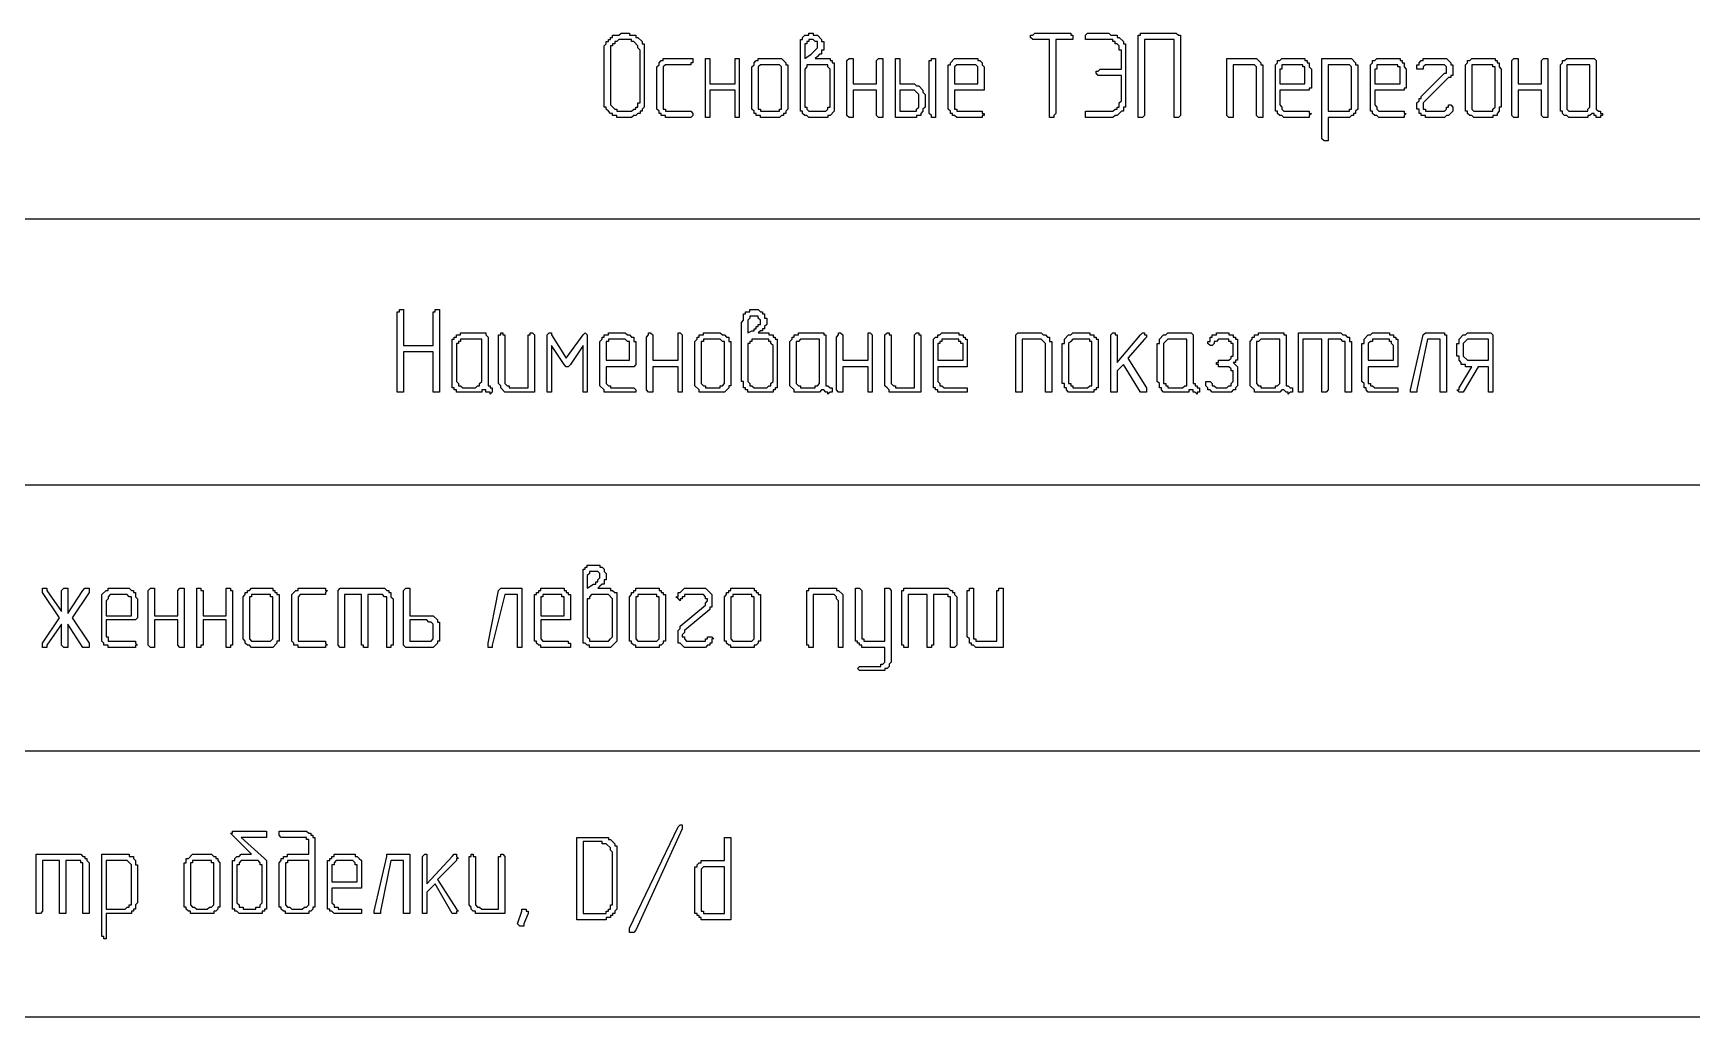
# Model space of a CAD drawing. Header units: millimetres. Extents: x 1 to 1188, y 1 to 840.
# Drawn here: x 1085.06 to 1134.96, y 154.82 to 184.41 of the extents above; entities that cross this region are included whole.
import ezdxf

# ---------------------------------------------------------------- set-up
doc = ezdxf.new("R2010")
doc.units = ezdxf.units.MM
doc.layers.add('GEOMETRY', color=7, linetype='Continuous')

msp = doc.modelspace()

# ---------------------------------------------------------------- linework, layer by layer
at = {"layer": 'GEOMETRY'}
for points in [[(1103.446, 182.443), (1103.446, 182.189), (1103.383, 182.126), (1103.383, 182.061), (1103.319, 182.061), (1103.319, 181.998), (1103.256, 181.998), (1103.193, 181.934), (1103.129, 181.934), (1103.066, 181.871), (1102.621, 181.871), (1102.621, 181.934), (1102.494, 181.934), (1102.494, 181.998), (1102.431, 181.998), (1102.367, 182.061), (1102.304, 182.126), (1102.304, 182.189), (1102.24, 182.189), (1102.24, 184.03), (1102.304, 184.094), (1102.304, 184.157), (1102.367, 184.157), (1102.367, 184.22), (1102.431, 184.22), (1102.431, 184.284), (1102.494, 184.284), (1102.494, 184.347), (1102.684, 184.347), (1102.748, 184.41), (1103.002, 184.41), (1103.002, 184.347), (1103.193, 184.347), (1103.193, 184.284), (1103.256, 184.284), (1103.383, 184.157), (1103.383, 184.094), (1103.446, 184.094)], [(1103.319, 182.443), (1103.319, 183.903), (1103.256, 183.967), (1103.256, 184.03), (1103.129, 184.157), (1103.066, 184.157), (1103.066, 184.22), (1102.684, 184.22), (1102.621, 184.157), (1102.557, 184.157), (1102.557, 184.094), (1102.494, 184.094), (1102.494, 184.03), (1102.431, 184.03), (1102.431, 182.252), (1102.557, 182.126), (1102.621, 182.126), (1102.621, 182.061), (1103.066, 182.061), (1103.129, 182.126), (1103.193, 182.126), (1103.193, 182.189), (1103.256, 182.189), (1103.256, 182.316), (1103.319, 182.316)], [(1108.59, 183.648), (1109.034, 183.648), (1109.034, 183.585), (1109.098, 183.585), (1109.098, 183.522), (1109.161, 183.522), (1109.161, 182.061), (1109.034, 181.934), (1108.971, 181.934), (1108.971, 181.871), (1108.4, 181.871), (1108.335, 181.934), (1108.272, 181.934), (1108.209, 181.998), (1108.209, 182.061), (1108.145, 182.061), (1108.145, 184.22), (1108.209, 184.22), (1108.209, 184.284), (1108.272, 184.347), (1108.4, 184.347), (1108.4, 184.41), (1108.527, 184.41), (1108.527, 184.347), (1108.654, 184.347), (1108.781, 184.22), (1108.781, 184.157), (1108.844, 184.157), (1108.844, 183.903), (1108.781, 183.903), (1108.781, 183.777), (1108.717, 183.777), (1108.654, 183.713)], [(1108.272, 183.648), (1108.464, 183.777), (1108.654, 183.967), (1108.654, 184.157), (1108.59, 184.157), (1108.527, 184.22), (1108.4, 184.22), (1108.4, 184.157), (1108.335, 184.157), (1108.335, 184.094), (1108.272, 184.094)], [(1115.639, 184.22), (1115.131, 184.22), (1115.067, 184.284), (1115.067, 184.347), (1115.131, 184.347), (1115.194, 184.41), (1116.273, 184.41), (1116.273, 184.347), (1116.338, 184.347), (1116.338, 184.22), (1115.829, 184.22), (1115.829, 181.998), (1115.766, 181.934), (1115.766, 181.871), (1115.639, 181.871)], [(1117.797, 183.141), (1117.098, 183.141), (1117.035, 183.205), (1117.035, 183.268), (1117.098, 183.268), (1117.163, 183.331), (1117.797, 183.331), (1117.797, 183.903), (1117.734, 183.903), (1117.734, 184.03), (1117.67, 184.094), (1117.607, 184.094), (1117.607, 184.157), (1117.544, 184.157), (1117.544, 184.22), (1116.718, 184.22), (1116.718, 184.347), (1116.781, 184.41), (1117.417, 184.41), (1117.48, 184.347), (1117.67, 184.347), (1117.67, 184.284), (1117.734, 184.284), (1117.86, 184.157), (1117.86, 184.094), (1117.925, 184.094), (1117.925, 182.189), (1117.86, 182.189), (1117.86, 182.061), (1117.797, 182.061), (1117.67, 181.934), (1117.607, 181.934), (1117.544, 181.871), (1116.718, 181.871), (1116.718, 182.061), (1117.544, 182.061), (1117.607, 182.126), (1117.67, 182.126), (1117.67, 182.189), (1117.734, 182.189), (1117.734, 182.316), (1117.797, 182.379)], [(1119.576, 181.998), (1119.576, 181.934), (1119.513, 181.871), (1119.385, 181.871), (1119.385, 184.22), (1118.496, 184.22), (1118.496, 181.934), (1118.432, 181.871), (1118.306, 181.871), (1118.306, 184.347), (1118.369, 184.347), (1118.369, 184.41), (1119.448, 184.41), (1119.513, 184.347), (1119.576, 184.347)], [(1104.844, 181.871), (1104.081, 181.871), (1104.081, 181.934), (1103.955, 181.934), (1103.955, 181.998), (1103.891, 181.998), (1103.891, 182.061), (1103.828, 182.126), (1103.828, 183.395), (1103.891, 183.458), (1103.891, 183.522), (1103.955, 183.585), (1104.018, 183.585), (1104.018, 183.648), (1104.907, 183.648), (1104.907, 183.522), (1104.844, 183.522), (1104.844, 183.458), (1104.081, 183.458), (1104.018, 183.395), (1104.018, 182.126), (1104.081, 182.126), (1104.081, 182.061), (1104.844, 182.061), (1104.907, 181.998), (1104.907, 181.934)], [(1106.177, 182.888), (1106.177, 183.648), (1106.304, 183.648), (1106.304, 181.871), (1106.177, 181.871), (1106.177, 182.696), (1105.415, 182.696), (1105.415, 181.871), (1105.289, 181.871), (1105.289, 183.648), (1105.415, 183.648), (1105.415, 182.888)], [(1107.765, 182.252), (1107.765, 182.126), (1107.702, 182.061), (1107.702, 181.998), (1107.638, 181.998), (1107.638, 181.934), (1107.573, 181.934), (1107.51, 181.871), (1106.939, 181.871), (1106.939, 181.934), (1106.813, 181.934), (1106.813, 181.998), (1106.748, 181.998), (1106.748, 182.061), (1106.685, 182.126), (1106.685, 183.395), (1106.748, 183.458), (1106.748, 183.522), (1106.813, 183.585), (1106.876, 183.585), (1106.876, 183.648), (1107.573, 183.648), (1107.638, 183.585), (1107.702, 183.522), (1107.702, 183.458), (1107.765, 183.458)], [(1110.431, 182.888), (1110.431, 183.585), (1110.495, 183.648), (1110.622, 183.648), (1110.622, 181.871), (1110.495, 181.871), (1110.431, 181.934), (1110.431, 182.696), (1109.733, 182.696), (1109.733, 181.871), (1109.606, 181.871), (1109.543, 181.934), (1109.543, 183.585), (1109.606, 183.648), (1109.733, 183.648), (1109.733, 182.888)], [(1111.13, 182.888), (1111.575, 182.888), (1111.639, 182.823), (1111.702, 182.823), (1111.829, 182.696), (1111.829, 182.633), (1111.892, 182.569), (1111.892, 182.189), (1111.829, 182.126), (1111.829, 182.061), (1111.765, 181.998), (1111.765, 181.934), (1111.639, 181.934), (1111.639, 181.871), (1111.003, 181.871), (1111.003, 183.648), (1111.13, 183.648)], [(1112.209, 181.998), (1112.209, 181.871), (1112.082, 181.871), (1112.082, 181.934), (1112.019, 181.998), (1112.019, 183.585), (1112.082, 183.585), (1112.082, 183.648), (1112.209, 183.648)], [(1112.781, 182.696), (1112.781, 182.126), (1112.844, 182.126), (1112.844, 182.061), (1113.606, 182.061), (1113.606, 181.998), (1113.67, 181.998), (1113.67, 181.934), (1113.606, 181.934), (1113.606, 181.871), (1112.844, 181.871), (1112.781, 181.934), (1112.718, 181.934), (1112.718, 181.998), (1112.654, 181.998), (1112.654, 182.061), (1112.591, 182.126), (1112.591, 183.458), (1112.654, 183.458), (1112.654, 183.522), (1112.781, 183.648), (1113.48, 183.648), (1113.48, 183.585), (1113.543, 183.585), (1113.606, 183.522), (1113.606, 183.458), (1113.67, 183.395), (1113.67, 182.696)], [(1122.052, 181.998), (1122.052, 181.871), (1121.926, 181.871), (1121.861, 181.934), (1121.861, 183.395), (1121.798, 183.458), (1121.164, 183.458), (1121.164, 181.871), (1121.035, 181.871), (1120.972, 181.934), (1120.972, 183.648), (1121.861, 183.648), (1121.926, 183.585), (1121.989, 183.522), (1121.989, 183.458), (1122.052, 183.458)], [(1122.56, 182.696), (1122.56, 182.252), (1122.623, 182.189), (1122.623, 182.126), (1122.688, 182.061), (1123.448, 182.061), (1123.448, 181.998), (1123.513, 181.998), (1123.448, 181.934), (1123.448, 181.871), (1122.688, 181.871), (1122.623, 181.934), (1122.56, 181.934), (1122.496, 181.998), (1122.496, 182.061), (1122.433, 182.061), (1122.433, 183.458), (1122.496, 183.522), (1122.496, 183.585), (1122.56, 183.585), (1122.623, 183.648), (1123.322, 183.648), (1123.322, 183.585), (1123.385, 183.585), (1123.385, 183.522), (1123.448, 183.522), (1123.448, 183.395), (1123.513, 183.331), (1123.513, 182.76), (1123.448, 182.76), (1123.448, 182.696)], [(1124.02, 181.871), (1124.02, 181.172), (1123.894, 181.172), (1123.83, 181.235), (1123.83, 183.648), (1124.719, 183.648), (1124.846, 183.522), (1124.846, 183.458), (1124.909, 183.458), (1124.909, 182.126), (1124.846, 182.061), (1124.846, 181.998), (1124.782, 181.998), (1124.782, 181.934), (1124.719, 181.934), (1124.656, 181.871)], [(1125.418, 182.696), (1125.418, 182.252), (1125.481, 182.189), (1125.481, 182.126), (1125.544, 182.061), (1126.306, 182.061), (1126.306, 181.998), (1126.37, 181.998), (1126.306, 181.934), (1126.306, 181.871), (1125.544, 181.871), (1125.481, 181.934), (1125.418, 181.934), (1125.354, 181.998), (1125.354, 182.061), (1125.291, 182.061), (1125.291, 183.458), (1125.354, 183.522), (1125.354, 183.585), (1125.418, 183.585), (1125.481, 183.648), (1126.18, 183.648), (1126.18, 183.585), (1126.243, 183.585), (1126.243, 183.522), (1126.306, 183.522), (1126.306, 183.395), (1126.37, 183.331), (1126.37, 182.76), (1126.306, 182.76), (1126.306, 182.696)], [(1127.767, 182.126), (1127.767, 182.061), (1127.64, 181.934), (1127.577, 181.934), (1127.514, 181.871), (1126.942, 181.871), (1126.942, 181.934), (1126.815, 181.934), (1126.815, 181.998), (1126.752, 181.998), (1126.752, 182.126), (1126.688, 182.126), (1126.688, 182.316), (1126.752, 182.379), (1126.752, 182.443), (1126.815, 182.443), (1126.815, 182.506), (1127.514, 183.205), (1127.577, 183.205), (1127.577, 183.395), (1127.514, 183.458), (1126.942, 183.458), (1126.878, 183.395), (1126.878, 183.331), (1126.688, 183.331), (1126.688, 183.458), (1126.752, 183.458), (1126.752, 183.522), (1126.815, 183.585), (1126.878, 183.585), (1126.878, 183.648), (1127.577, 183.648), (1127.704, 183.522), (1127.704, 183.458), (1127.767, 183.458), (1127.767, 183.141), (1127.704, 183.141), (1127.704, 183.078), (1127.64, 183.078), (1126.878, 182.316), (1126.878, 182.126), (1126.942, 182.126), (1126.942, 182.061), (1127.514, 182.061), (1127.577, 182.126), (1127.577, 182.189), (1127.64, 182.189), (1127.64, 182.252), (1127.704, 182.252), (1127.767, 182.189)], [(1129.228, 182.252), (1129.228, 182.189), (1129.164, 182.189), (1129.164, 182.061), (1129.101, 181.998), (1129.101, 181.934), (1128.973, 181.934), (1128.973, 181.871), (1128.402, 181.871), (1128.339, 181.934), (1128.276, 181.934), (1128.211, 181.998), (1128.211, 182.061), (1128.148, 182.061), (1128.148, 183.458), (1128.211, 183.522), (1128.211, 183.585), (1128.276, 183.585), (1128.339, 183.648), (1129.038, 183.648), (1129.038, 183.585), (1129.101, 183.585), (1129.101, 183.522), (1129.164, 183.522), (1129.164, 183.395), (1129.228, 183.331)], [(1130.434, 182.888), (1130.434, 183.585), (1130.497, 183.648), (1130.625, 183.648), (1130.625, 181.871), (1130.497, 181.871), (1130.434, 181.934), (1130.434, 182.696), (1129.735, 182.696), (1129.735, 181.871), (1129.608, 181.871), (1129.545, 181.934), (1129.545, 183.585), (1129.608, 183.648), (1129.735, 183.648), (1129.735, 182.888)], [(1132.213, 182.061), (1132.213, 181.998), (1132.276, 181.998), (1132.276, 181.934), (1132.213, 181.934), (1132.213, 181.871), (1132.085, 181.871), (1132.085, 181.934), (1132.021, 181.934), (1132.021, 181.998), (1131.958, 181.998), (1131.894, 181.934), (1131.831, 181.934), (1131.831, 181.871), (1131.259, 181.871), (1131.196, 181.934), (1131.132, 181.934), (1131.069, 181.998), (1131.069, 182.061), (1131.006, 182.061), (1131.006, 183.458), (1131.069, 183.522), (1131.069, 183.585), (1131.132, 183.585), (1131.196, 183.648), (1132.021, 183.648), (1132.085, 183.585), (1132.085, 182.126), (1132.148, 182.061)], [(1107.573, 182.252), (1107.573, 183.395), (1107.51, 183.458), (1106.939, 183.458), (1106.876, 183.395), (1106.876, 182.126), (1106.939, 182.126), (1106.939, 182.061), (1107.51, 182.061), (1107.51, 182.126), (1107.573, 182.126)], [(1109.034, 182.252), (1109.034, 183.331), (1108.971, 183.395), (1108.971, 183.458), (1108.335, 183.458), (1108.335, 183.395), (1108.272, 183.331), (1108.272, 182.189), (1108.335, 182.189), (1108.335, 182.126), (1108.4, 182.061), (1108.907, 182.061), (1108.971, 182.126), (1108.971, 182.189), (1109.034, 182.189)], [(1112.781, 182.888), (1113.48, 182.888), (1113.48, 183.395), (1113.416, 183.458), (1112.844, 183.458), (1112.781, 183.395)], [(1122.56, 182.888), (1123.322, 182.888), (1123.322, 183.395), (1123.258, 183.395), (1123.258, 183.458), (1122.623, 183.458), (1122.623, 183.331), (1122.56, 183.331)], [(1124.02, 182.061), (1124.656, 182.061), (1124.656, 182.126), (1124.719, 182.126), (1124.719, 183.395), (1124.656, 183.458), (1124.02, 183.458)], [(1125.418, 182.888), (1126.18, 182.888), (1126.18, 183.395), (1126.116, 183.395), (1126.116, 183.458), (1125.481, 183.458), (1125.481, 183.331), (1125.418, 183.331)], [(1129.038, 182.252), (1129.038, 183.395), (1128.973, 183.395), (1128.973, 183.458), (1128.339, 183.458), (1128.339, 182.126), (1128.402, 182.061), (1128.973, 182.061), (1128.973, 182.126), (1129.038, 182.189)], [(1131.894, 182.252), (1131.894, 183.458), (1131.196, 183.458), (1131.196, 182.126), (1131.259, 182.061), (1131.831, 182.061), (1131.831, 182.126), (1131.894, 182.189)], [(1111.13, 182.696), (1111.13, 182.061), (1111.639, 182.061), (1111.639, 182.126), (1111.702, 182.189), (1111.702, 182.569), (1111.575, 182.696)], [(1097.096, 175.014), (1097.096, 176.029), (1097.16, 176.029), (1097.16, 176.093), (1097.288, 176.093), (1097.288, 173.616), (1097.096, 173.616), (1097.096, 174.822), (1096.207, 174.822), (1096.207, 173.616), (1096.017, 173.616), (1096.017, 176.029), (1096.081, 176.029), (1096.081, 176.093), (1096.207, 176.093), (1096.207, 175.014)], [(1106.876, 175.394), (1107.193, 175.394), (1107.193, 175.331), (1107.32, 175.331), (1107.32, 175.267), (1107.383, 175.267), (1107.383, 175.204), (1107.447, 175.204), (1107.447, 173.743), (1107.383, 173.743), (1107.383, 173.68), (1107.32, 173.68), (1107.32, 173.616), (1106.558, 173.616), (1106.558, 173.68), (1106.494, 173.68), (1106.494, 173.743), (1106.431, 173.743), (1106.431, 173.933), (1106.368, 173.933), (1106.368, 175.711), (1106.431, 175.776), (1106.431, 175.966), (1106.494, 175.966), (1106.494, 176.029), (1106.621, 176.029), (1106.621, 176.093), (1106.876, 176.093), (1106.939, 176.029), (1107.003, 176.029), (1107.003, 175.966), (1107.066, 175.966), (1107.066, 175.839), (1107.13, 175.839), (1107.13, 175.648), (1107.066, 175.584), (1107.066, 175.521), (1107.003, 175.521), (1107.003, 175.457), (1106.939, 175.457)], [(1106.558, 175.394), (1106.685, 175.457), (1106.748, 175.457), (1106.748, 175.521), (1106.813, 175.521), (1106.813, 175.584), (1106.876, 175.584), (1106.876, 175.648), (1106.939, 175.648), (1106.939, 175.776), (1106.876, 175.839), (1106.876, 175.902), (1106.621, 175.902), (1106.621, 175.839), (1106.558, 175.776)], [(1098.81, 173.743), (1098.875, 173.743), (1098.875, 173.616), (1098.81, 173.553), (1098.81, 173.616), (1098.684, 173.616), (1098.684, 173.68), (1098.557, 173.68), (1098.557, 173.616), (1097.795, 173.616), (1097.795, 173.68), (1097.731, 173.68), (1097.731, 173.743), (1097.668, 173.743), (1097.668, 175.204), (1097.731, 175.204), (1097.731, 175.267), (1097.795, 175.267), (1097.795, 175.331), (1097.922, 175.331), (1097.922, 175.394), (1098.684, 175.394), (1098.684, 175.331), (1098.747, 175.267), (1098.747, 173.806), (1098.81, 173.806)], [(1098.557, 173.933), (1098.557, 175.204), (1097.922, 175.204), (1097.922, 175.14), (1097.858, 175.14), (1097.858, 175.077), (1097.795, 175.077), (1097.795, 173.933), (1097.858, 173.87), (1097.858, 173.806), (1097.922, 173.806), (1097.985, 173.743), (1098.367, 173.743), (1098.43, 173.806), (1098.494, 173.806), (1098.494, 173.87)], [(1100.144, 173.68), (1100.144, 173.616), (1099.256, 173.616), (1099.129, 173.743), (1099.129, 173.806), (1099.065, 173.87), (1099.065, 175.331), (1099.129, 175.331), (1099.129, 175.394), (1099.192, 175.394), (1099.192, 175.331), (1099.256, 175.331), (1099.256, 173.87), (1099.319, 173.806), (1099.382, 173.806), (1099.382, 173.743), (1099.954, 173.743), (1099.954, 175.331), (1100.018, 175.331), (1100.018, 175.394), (1100.081, 175.394), (1100.144, 175.331)], [(1101.732, 173.68), (1101.732, 173.616), (1101.605, 173.616), (1101.605, 175.014), (1101.223, 174.442), (1101.16, 174.378), (1101.097, 174.378), (1101.033, 174.442), (1100.653, 175.014), (1100.653, 173.616), (1100.526, 173.616), (1100.526, 175.331), (1100.589, 175.394), (1100.653, 175.394), (1100.653, 175.331), (1101.097, 174.632), (1101.605, 175.331), (1101.669, 175.394), (1101.732, 175.331)], [(1102.304, 174.378), (1102.304, 173.87), (1102.367, 173.806), (1102.431, 173.806), (1102.431, 173.743), (1103.129, 173.743), (1103.193, 173.68), (1103.193, 173.616), (1102.24, 173.616), (1102.24, 173.68), (1102.114, 173.806), (1102.114, 175.14), (1102.177, 175.204), (1102.177, 175.267), (1102.24, 175.267), (1102.24, 175.331), (1102.367, 175.331), (1102.367, 175.394), (1102.876, 175.394), (1102.939, 175.331), (1103.002, 175.331), (1103.066, 175.267), (1103.129, 175.267), (1103.129, 175.14), (1103.193, 175.14), (1103.193, 174.442), (1103.129, 174.378)], [(1102.304, 174.569), (1103.002, 174.569), (1103.002, 175.14), (1102.939, 175.14), (1102.876, 175.204), (1102.367, 175.204), (1102.367, 175.14), (1102.304, 175.14)], [(1104.463, 174.569), (1104.463, 175.394), (1104.527, 175.394), (1104.59, 175.331), (1104.59, 173.616), (1104.463, 173.616), (1104.463, 174.378), (1103.701, 174.378), (1103.701, 173.616), (1103.573, 173.616), (1103.51, 173.68), (1103.51, 175.267), (1103.573, 175.331), (1103.573, 175.394), (1103.638, 175.394), (1103.701, 175.331), (1103.701, 174.569)], [(1106.051, 173.933), (1106.051, 173.806), (1105.986, 173.806), (1105.986, 173.743), (1105.859, 173.616), (1105.097, 173.616), (1105.097, 173.68), (1104.97, 173.806), (1104.97, 175.14), (1105.034, 175.204), (1105.034, 175.267), (1105.097, 175.267), (1105.097, 175.331), (1105.225, 175.331), (1105.225, 175.394), (1105.732, 175.394), (1105.796, 175.331), (1105.859, 175.331), (1105.923, 175.267), (1105.986, 175.267), (1105.986, 175.14), (1106.051, 175.14)], [(1105.859, 173.933), (1105.859, 175.14), (1105.796, 175.14), (1105.732, 175.204), (1105.225, 175.204), (1105.225, 175.14), (1105.16, 175.14), (1105.16, 173.87), (1105.225, 173.806), (1105.289, 173.806), (1105.289, 173.743), (1105.732, 173.743), (1105.732, 173.806), (1105.796, 173.806), (1105.859, 173.87)], [(1107.32, 173.933), (1107.32, 175.014), (1107.256, 175.077), (1107.256, 175.14), (1107.193, 175.14), (1107.193, 175.204), (1106.685, 175.204), (1106.685, 175.14), (1106.621, 175.14), (1106.621, 175.077), (1106.558, 175.077), (1106.558, 173.933), (1106.621, 173.87), (1106.621, 173.806), (1106.685, 173.806), (1106.748, 173.743), (1107.13, 173.743), (1107.193, 173.806), (1107.256, 173.806), (1107.256, 173.87)], [(1109.034, 173.743), (1109.098, 173.743), (1109.098, 173.616), (1109.034, 173.616), (1108.971, 173.553), (1108.971, 173.616), (1108.907, 173.616), (1108.844, 173.68), (1108.781, 173.68), (1108.717, 173.616), (1107.955, 173.616), (1107.955, 173.68), (1107.828, 173.806), (1107.828, 175.14), (1107.892, 175.204), (1107.892, 175.267), (1107.955, 175.267), (1107.955, 175.331), (1108.082, 175.331), (1108.082, 175.394), (1108.844, 175.394), (1108.844, 175.331), (1108.907, 175.331), (1108.907, 173.806), (1108.971, 173.806)], [(1108.717, 173.933), (1108.717, 175.204), (1108.145, 175.204), (1108.082, 175.14), (1108.019, 175.14), (1108.019, 173.87), (1108.082, 173.806), (1108.145, 173.806), (1108.145, 173.743), (1108.59, 173.743), (1108.59, 173.806), (1108.654, 173.806), (1108.717, 173.87)], [(1110.178, 174.569), (1110.178, 175.394), (1110.241, 175.394), (1110.305, 175.331), (1110.305, 173.616), (1110.178, 173.616), (1110.178, 174.378), (1109.416, 174.378), (1109.416, 173.616), (1109.289, 173.616), (1109.226, 173.68), (1109.226, 175.267), (1109.289, 175.331), (1109.289, 175.394), (1109.352, 175.394), (1109.416, 175.331), (1109.416, 174.569)], [(1111.765, 173.68), (1111.765, 173.616), (1110.813, 173.616), (1110.813, 173.68), (1110.748, 173.743), (1110.685, 173.806), (1110.685, 175.331), (1110.748, 175.394), (1110.813, 175.394), (1110.813, 175.331), (1110.877, 175.331), (1110.877, 173.87), (1110.94, 173.806), (1111.003, 173.806), (1111.003, 173.743), (1111.575, 173.743), (1111.575, 175.331), (1111.639, 175.394), (1111.702, 175.394), (1111.702, 175.331), (1111.765, 175.331)], [(1112.273, 174.378), (1112.273, 173.933), (1112.336, 173.87), (1112.336, 173.806), (1112.401, 173.806), (1112.464, 173.743), (1113.163, 173.743), (1113.163, 173.616), (1112.273, 173.616), (1112.273, 173.68), (1112.209, 173.68), (1112.209, 173.743), (1112.146, 173.743), (1112.146, 175.204), (1112.209, 175.267), (1112.273, 175.267), (1112.273, 175.331), (1112.336, 175.331), (1112.401, 175.394), (1112.908, 175.394), (1112.908, 175.331), (1113.035, 175.331), (1113.035, 175.267), (1113.098, 175.267), (1113.098, 175.204), (1113.163, 175.204), (1113.163, 174.378)], [(1112.273, 174.569), (1113.035, 174.569), (1113.035, 175.077), (1112.971, 175.077), (1112.971, 175.14), (1112.908, 175.14), (1112.908, 175.204), (1112.401, 175.204), (1112.401, 175.14), (1112.336, 175.14), (1112.336, 175.077), (1112.273, 175.077)], [(1115.702, 173.68), (1115.702, 173.616), (1115.511, 173.616), (1115.511, 175.077), (1115.384, 175.204), (1114.814, 175.204), (1114.814, 173.616), (1114.622, 173.616), (1114.622, 175.331), (1114.685, 175.394), (1115.384, 175.394), (1115.448, 175.331), (1115.511, 175.331), (1115.576, 175.267), (1115.639, 175.267), (1115.639, 175.14), (1115.702, 175.14)], [(1117.098, 173.933), (1117.098, 173.743), (1117.035, 173.743), (1117.035, 173.68), (1116.972, 173.68), (1116.972, 173.616), (1116.21, 173.616), (1116.146, 173.68), (1116.146, 173.743), (1116.083, 173.743), (1116.083, 173.87), (1116.019, 173.87), (1116.019, 175.077), (1116.083, 175.077), (1116.083, 175.204), (1116.21, 175.331), (1116.273, 175.331), (1116.338, 175.394), (1116.845, 175.394), (1116.845, 175.331), (1116.972, 175.331), (1116.972, 175.267), (1117.035, 175.267), (1117.035, 175.204), (1117.098, 175.204)], [(1116.908, 173.933), (1116.908, 175.14), (1116.845, 175.14), (1116.845, 175.204), (1116.338, 175.204), (1116.273, 175.14), (1116.21, 175.077), (1116.21, 173.87), (1116.273, 173.87), (1116.273, 173.806), (1116.338, 173.806), (1116.338, 173.743), (1116.781, 173.743), (1116.845, 173.806), (1116.908, 173.806)], [(1117.989, 174.632), (1118.559, 173.743), (1118.559, 173.616), (1118.369, 173.616), (1117.86, 174.442), (1117.67, 174.252), (1117.67, 173.616), (1117.48, 173.616), (1117.48, 175.331), (1117.544, 175.394), (1117.607, 175.394), (1117.607, 175.331), (1117.67, 175.331), (1117.67, 174.505), (1118.369, 175.331), (1118.432, 175.394), (1118.496, 175.394), (1118.496, 175.331), (1118.559, 175.331), (1118.559, 175.267), (1118.496, 175.204)], [(1120.083, 173.743), (1120.147, 173.743), (1120.147, 173.616), (1120.083, 173.616), (1120.083, 173.553), (1120.02, 173.616), (1119.956, 173.616), (1119.956, 173.68), (1119.83, 173.68), (1119.83, 173.616), (1119.068, 173.616), (1119.004, 173.68), (1119.004, 173.743), (1118.941, 173.743), (1118.941, 173.87), (1118.877, 173.933), (1118.877, 175.077), (1118.941, 175.077), (1118.941, 175.204), (1119.068, 175.331), (1119.131, 175.331), (1119.194, 175.394), (1119.893, 175.394), (1119.956, 175.331), (1119.956, 173.87), (1120.02, 173.87), (1120.02, 173.806), (1120.083, 173.806)], [(1119.766, 173.933), (1119.766, 175.204), (1119.194, 175.204), (1119.068, 175.077), (1119.068, 173.87), (1119.131, 173.87), (1119.131, 173.806), (1119.194, 173.806), (1119.194, 173.743), (1119.639, 173.743), (1119.703, 173.806), (1119.766, 173.806)], [(1121.164, 174.505), (1121.29, 174.378), (1121.29, 173.806), (1121.227, 173.743), (1121.227, 173.68), (1121.164, 173.68), (1121.1, 173.616), (1120.528, 173.616), (1120.465, 173.68), (1120.402, 173.68), (1120.402, 173.743), (1120.338, 173.806), (1120.338, 173.933), (1120.465, 173.933), (1120.528, 173.87), (1120.528, 173.806), (1120.592, 173.806), (1120.655, 173.743), (1120.972, 173.743), (1121.035, 173.806), (1121.1, 173.806), (1121.1, 173.87), (1121.164, 173.933), (1121.164, 174.252), (1121.1, 174.252), (1121.1, 174.315), (1121.035, 174.378), (1120.719, 174.378), (1120.719, 174.442), (1120.655, 174.442), (1120.655, 174.505), (1120.719, 174.505), (1120.719, 174.569), (1121.035, 174.569), (1121.1, 174.632), (1121.1, 174.695), (1121.164, 174.695), (1121.164, 175.077), (1121.1, 175.077), (1121.1, 175.14), (1121.035, 175.14), (1121.035, 175.204), (1120.719, 175.204), (1120.655, 175.14), (1120.592, 175.14), (1120.592, 175.077), (1120.528, 175.014), (1120.465, 175.014), (1120.402, 175.077), (1120.402, 175.14), (1120.465, 175.14), (1120.465, 175.267), (1120.528, 175.267), (1120.528, 175.331), (1120.655, 175.331), (1120.655, 175.394), (1121.035, 175.394), (1121.035, 175.331), (1121.164, 175.331), (1121.164, 175.267), (1121.227, 175.267), (1121.227, 175.204), (1121.29, 175.204), (1121.29, 174.569), (1121.227, 174.569), (1121.227, 174.505)], [(1122.878, 173.743), (1122.941, 173.743), (1122.941, 173.616), (1122.878, 173.616), (1122.814, 173.553), (1122.814, 173.616), (1122.751, 173.616), (1122.688, 173.68), (1122.623, 173.68), (1122.56, 173.616), (1121.798, 173.616), (1121.798, 173.68), (1121.671, 173.806), (1121.671, 175.14), (1121.734, 175.204), (1121.734, 175.267), (1121.798, 175.267), (1121.798, 175.331), (1121.926, 175.331), (1121.926, 175.394), (1122.688, 175.394), (1122.688, 175.331), (1122.751, 175.331), (1122.751, 173.806), (1122.814, 173.806)], [(1122.56, 173.933), (1122.56, 175.204), (1121.989, 175.204), (1121.926, 175.14), (1121.861, 175.14), (1121.861, 173.87), (1121.926, 173.806), (1121.989, 173.806), (1121.989, 173.743), (1122.433, 173.743), (1122.433, 173.806), (1122.496, 173.806), (1122.56, 173.87)], [(1123.83, 175.204), (1123.258, 175.204), (1123.258, 173.616), (1123.131, 173.616), (1123.131, 175.394), (1124.402, 175.394), (1124.465, 175.331), (1124.529, 175.331), (1124.592, 175.267), (1124.656, 175.267), (1124.656, 175.14), (1124.719, 175.14), (1124.719, 173.616), (1124.529, 173.616), (1124.529, 175.14), (1124.465, 175.14), (1124.402, 175.204), (1124.02, 175.204), (1124.02, 173.68), (1123.957, 173.616), (1123.83, 173.616)], [(1125.227, 174.378), (1125.227, 173.87), (1125.291, 173.87), (1125.291, 173.806), (1125.354, 173.806), (1125.418, 173.743), (1126.116, 173.743), (1126.116, 173.616), (1125.227, 173.616), (1125.164, 173.68), (1125.164, 173.743), (1125.101, 173.743), (1125.101, 173.87), (1125.036, 173.933), (1125.036, 175.077), (1125.101, 175.077), (1125.101, 175.204), (1125.227, 175.331), (1125.291, 175.331), (1125.354, 175.394), (1125.863, 175.394), (1125.863, 175.331), (1125.989, 175.331), (1125.989, 175.267), (1126.053, 175.267), (1126.053, 175.204), (1126.116, 175.204), (1126.116, 174.378)], [(1125.227, 174.569), (1125.989, 174.569), (1125.989, 175.014), (1125.926, 175.077), (1125.926, 175.14), (1125.863, 175.14), (1125.863, 175.204), (1125.354, 175.204), (1125.354, 175.14), (1125.291, 175.14), (1125.227, 175.077)], [(1127.577, 173.68), (1127.577, 173.616), (1127.385, 173.616), (1127.385, 175.204), (1127.005, 175.204), (1126.688, 173.68), (1126.688, 173.616), (1126.497, 173.616), (1126.497, 173.68), (1126.878, 175.331), (1126.942, 175.394), (1127.514, 175.394), (1127.514, 175.331), (1127.577, 175.331)], [(1128.973, 173.68), (1128.973, 173.616), (1128.846, 173.616), (1128.846, 174.378), (1128.529, 174.378), (1128.084, 173.616), (1127.957, 173.616), (1127.894, 173.68), (1127.957, 173.68), (1127.957, 173.743), (1128.339, 174.378), (1128.148, 174.378), (1128.148, 174.442), (1128.021, 174.442), (1128.021, 174.505), (1127.957, 174.569), (1127.957, 174.695), (1127.894, 174.695), (1127.894, 175.077), (1127.957, 175.077), (1127.957, 175.204), (1128.084, 175.331), (1128.148, 175.331), (1128.211, 175.394), (1128.91, 175.394), (1128.973, 175.331)], [(1128.846, 174.569), (1128.846, 175.204), (1128.211, 175.204), (1128.084, 175.077), (1128.084, 174.695), (1128.211, 174.569)], [(1102.05, 167.71), (1102.431, 167.71), (1102.431, 167.647), (1102.494, 167.647), (1102.557, 167.583), (1102.621, 167.583), (1102.621, 166.123), (1102.431, 165.932), (1101.795, 165.932), (1101.795, 165.996), (1101.732, 165.996), (1101.669, 166.059), (1101.605, 166.059), (1101.605, 168.282), (1101.669, 168.282), (1101.669, 168.345), (1101.732, 168.345), (1101.732, 168.409), (1102.114, 168.409), (1102.114, 168.345), (1102.177, 168.345), (1102.24, 168.282), (1102.24, 168.219), (1102.304, 168.155), (1102.304, 167.965), (1102.24, 167.965), (1102.24, 167.838), (1102.177, 167.838), (1102.114, 167.773)], [(1101.732, 167.71), (1101.922, 167.838), (1101.985, 167.838), (1101.985, 167.902), (1102.05, 167.902), (1102.05, 167.965), (1102.114, 168.028), (1102.114, 168.155), (1102.05, 168.219), (1101.795, 168.219), (1101.795, 168.155), (1101.732, 168.092)], [(1086.11, 166.948), (1086.556, 167.647), (1086.619, 167.71), (1086.746, 167.71), (1086.746, 167.583), (1086.239, 166.821), (1086.746, 166.059), (1086.746, 165.932), (1086.556, 165.932), (1086.11, 166.631), (1086.11, 165.932), (1085.984, 165.932), (1085.92, 165.996), (1085.92, 166.631), (1085.477, 165.996), (1085.477, 165.932), (1085.348, 165.932), (1085.348, 166.059), (1085.857, 166.821), (1085.348, 167.583), (1085.348, 167.71), (1085.477, 167.71), (1085.477, 167.647), (1085.92, 167.013), (1085.92, 167.647), (1085.984, 167.71), (1086.11, 167.71)], [(1087.254, 166.758), (1087.254, 166.251), (1087.318, 166.251), (1087.318, 166.123), (1088.143, 166.123), (1088.143, 166.059), (1088.206, 165.996), (1088.143, 165.996), (1088.143, 165.932), (1087.318, 165.932), (1087.318, 165.996), (1087.191, 165.996), (1087.191, 166.059), (1087.127, 166.123), (1087.127, 167.52), (1087.254, 167.647), (1087.318, 167.647), (1087.318, 167.71), (1087.953, 167.71), (1088.016, 167.647), (1088.08, 167.647), (1088.08, 167.583), (1088.143, 167.583), (1088.143, 167.456), (1088.206, 167.393), (1088.206, 166.821), (1088.143, 166.758)], [(1089.414, 166.885), (1089.414, 167.647), (1089.477, 167.71), (1089.604, 167.71), (1089.604, 165.932), (1089.477, 165.932), (1089.414, 165.996), (1089.414, 166.758), (1088.715, 166.758), (1088.715, 165.932), (1088.588, 165.932), (1088.523, 165.996), (1088.523, 167.647), (1088.588, 167.71), (1088.715, 167.71), (1088.715, 166.885)], [(1090.873, 166.885), (1090.873, 167.71), (1091.001, 167.71), (1091.001, 167.647), (1091.064, 167.647), (1091.064, 165.996), (1091.001, 165.996), (1091.001, 165.932), (1090.873, 165.932), (1090.873, 166.758), (1090.176, 166.758), (1090.176, 165.996), (1090.111, 165.996), (1090.111, 165.932), (1089.984, 165.932), (1089.984, 167.71), (1090.111, 167.71), (1090.111, 167.647), (1090.176, 167.647), (1090.176, 166.885)], [(1092.46, 166.251), (1092.46, 166.123), (1092.397, 166.123), (1092.397, 166.059), (1092.27, 165.932), (1091.635, 165.932), (1091.572, 165.996), (1091.508, 165.996), (1091.445, 166.059), (1091.445, 166.123), (1091.381, 166.186), (1091.381, 167.456), (1091.445, 167.52), (1091.445, 167.583), (1091.508, 167.583), (1091.508, 167.647), (1091.572, 167.647), (1091.635, 167.71), (1092.27, 167.71), (1092.27, 167.647), (1092.334, 167.647), (1092.334, 167.583), (1092.397, 167.583), (1092.397, 167.52), (1092.46, 167.52)], [(1093.794, 165.932), (1093.032, 165.932), (1093.032, 165.996), (1092.906, 165.996), (1092.906, 166.059), (1092.842, 166.123), (1092.842, 167.52), (1092.969, 167.647), (1093.032, 167.647), (1093.032, 167.71), (1093.858, 167.71), (1093.858, 167.647), (1093.921, 167.647), (1093.858, 167.583), (1093.858, 167.52), (1093.096, 167.52), (1093.032, 167.456), (1093.032, 166.123), (1093.858, 166.123), (1093.858, 166.059), (1093.921, 165.996), (1093.858, 165.996), (1093.858, 165.932)], [(1094.938, 167.52), (1094.43, 167.52), (1094.43, 165.932), (1094.303, 165.932), (1094.239, 165.996), (1094.239, 167.647), (1094.303, 167.71), (1095.635, 167.71), (1095.7, 167.647), (1095.764, 167.647), (1095.764, 167.583), (1095.827, 167.583), (1095.827, 167.456), (1095.89, 167.393), (1095.89, 165.996), (1095.827, 165.996), (1095.827, 165.932), (1095.7, 165.932), (1095.7, 167.456), (1095.635, 167.456), (1095.572, 167.52), (1095.128, 167.52), (1095.128, 165.932), (1095.002, 165.932), (1095.002, 165.996), (1094.938, 165.996)], [(1096.398, 166.885), (1097.096, 166.885), (1097.223, 166.758), (1097.223, 166.694), (1097.288, 166.694), (1097.288, 166.123), (1097.223, 166.123), (1097.223, 166.059), (1097.096, 165.932), (1096.271, 165.932), (1096.207, 165.996), (1096.207, 167.647), (1096.271, 167.71), (1096.398, 167.71)], [(1099.764, 165.996), (1099.764, 165.932), (1099.636, 165.932), (1099.636, 167.52), (1099.256, 167.52), (1098.875, 165.996), (1098.875, 165.932), (1098.747, 165.932), (1098.747, 166.059), (1099.065, 167.647), (1099.129, 167.71), (1099.764, 167.71)], [(1100.335, 166.758), (1100.335, 166.186), (1100.398, 166.123), (1101.16, 166.123), (1101.16, 166.059), (1101.223, 166.059), (1101.223, 165.932), (1100.335, 165.932), (1100.335, 165.996), (1100.271, 165.996), (1100.208, 166.059), (1100.208, 166.123), (1100.144, 166.123), (1100.144, 167.52), (1100.208, 167.52), (1100.208, 167.583), (1100.271, 167.583), (1100.271, 167.647), (1100.335, 167.647), (1100.335, 167.71), (1101.033, 167.71), (1101.033, 167.647), (1101.097, 167.647), (1101.097, 167.583), (1101.16, 167.583), (1101.16, 167.52), (1101.223, 167.52), (1101.223, 166.758)], [(1104.081, 166.251), (1104.081, 166.123), (1104.018, 166.123), (1104.018, 166.059), (1103.955, 165.996), (1103.891, 165.996), (1103.891, 165.932), (1103.193, 165.932), (1103.193, 165.996), (1103.129, 165.996), (1103.066, 166.059), (1103.066, 166.123), (1103.002, 166.123), (1103.002, 167.456), (1103.066, 167.52), (1103.066, 167.583), (1103.129, 167.583), (1103.129, 167.647), (1103.193, 167.647), (1103.193, 167.71), (1103.891, 167.71), (1103.891, 167.647), (1103.955, 167.647), (1103.955, 167.583), (1104.018, 167.583), (1104.018, 167.52), (1104.081, 167.52)], [(1105.479, 166.186), (1105.479, 166.059), (1105.415, 166.059), (1105.415, 165.996), (1105.352, 165.996), (1105.289, 165.932), (1104.653, 165.932), (1104.527, 166.059), (1104.463, 166.059), (1104.463, 166.441), (1104.527, 166.504), (1104.527, 166.568), (1105.289, 167.203), (1105.289, 167.266), (1105.352, 167.33), (1105.352, 167.393), (1105.289, 167.393), (1105.289, 167.456), (1105.225, 167.52), (1104.653, 167.52), (1104.653, 167.456), (1104.59, 167.456), (1104.59, 167.393), (1104.527, 167.393), (1104.527, 167.33), (1104.463, 167.393), (1104.398, 167.456), (1104.463, 167.456), (1104.463, 167.583), (1104.527, 167.583), (1104.653, 167.71), (1105.289, 167.71), (1105.479, 167.52), (1105.479, 167.139), (1105.415, 167.139), (1105.415, 167.076), (1104.653, 166.441), (1104.653, 166.377), (1104.59, 166.314), (1104.59, 166.251), (1104.653, 166.251), (1104.653, 166.186), (1104.717, 166.123), (1105.289, 166.123), (1105.289, 166.186), (1105.352, 166.186), (1105.352, 166.251), (1105.479, 166.251), (1105.542, 166.186)], [(1106.939, 166.251), (1106.939, 166.123), (1106.876, 166.123), (1106.876, 166.059), (1106.813, 165.996), (1106.748, 165.996), (1106.748, 165.932), (1106.051, 165.932), (1106.051, 165.996), (1105.986, 165.996), (1105.923, 166.059), (1105.923, 166.123), (1105.859, 166.123), (1105.859, 167.456), (1105.923, 167.52), (1105.923, 167.583), (1105.986, 167.583), (1105.986, 167.647), (1106.051, 167.647), (1106.051, 167.71), (1106.748, 167.71), (1106.748, 167.647), (1106.813, 167.647), (1106.813, 167.583), (1106.876, 167.583), (1106.876, 167.52), (1106.939, 167.52)], [(1109.416, 165.996), (1109.416, 165.932), (1109.289, 165.932), (1109.289, 167.33), (1109.226, 167.393), (1109.226, 167.456), (1109.161, 167.52), (1108.527, 167.52), (1108.527, 165.932), (1108.4, 165.932), (1108.4, 165.996), (1108.335, 165.996), (1108.335, 167.647), (1108.4, 167.647), (1108.4, 167.71), (1109.226, 167.71), (1109.226, 167.647), (1109.289, 167.647), (1109.416, 167.52)], [(1110.685, 165.932), (1109.988, 165.932), (1109.988, 165.996), (1109.923, 165.996), (1109.923, 166.059), (1109.86, 166.059), (1109.86, 166.123), (1109.796, 166.123), (1109.796, 167.71), (1109.923, 167.71), (1109.988, 167.647), (1109.988, 166.186), (1110.051, 166.186), (1110.051, 166.123), (1110.685, 166.123), (1110.685, 167.71), (1110.813, 167.71), (1110.877, 167.647), (1110.877, 165.489), (1110.813, 165.425), (1110.813, 165.36), (1110.748, 165.297), (1110.685, 165.297), (1110.685, 165.234), (1109.923, 165.234), (1109.86, 165.297), (1109.923, 165.36), (1110.558, 165.36), (1110.558, 165.425), (1110.622, 165.425), (1110.685, 165.489)], [(1111.956, 167.52), (1111.384, 167.52), (1111.384, 165.932), (1111.257, 165.932), (1111.257, 165.996), (1111.194, 165.996), (1111.194, 167.647), (1111.257, 167.647), (1111.257, 167.71), (1112.591, 167.71), (1112.654, 167.647), (1112.718, 167.647), (1112.718, 167.583), (1112.781, 167.583), (1112.781, 167.52), (1112.844, 167.456), (1112.844, 165.996), (1112.781, 165.932), (1112.654, 165.932), (1112.654, 167.456), (1112.591, 167.456), (1112.591, 167.52), (1112.146, 167.52), (1112.146, 165.996), (1112.082, 165.996), (1112.082, 165.932), (1111.956, 165.932)], [(1114.242, 165.996), (1114.242, 165.932), (1113.416, 165.932), (1113.353, 165.996), (1113.289, 165.996), (1113.289, 166.059), (1113.226, 166.059), (1113.226, 166.186), (1113.163, 166.251), (1113.163, 167.647), (1113.226, 167.647), (1113.226, 167.71), (1113.353, 167.71), (1113.353, 166.186), (1113.416, 166.186), (1113.416, 166.123), (1114.052, 166.123), (1114.052, 167.647), (1114.115, 167.647), (1114.115, 167.71), (1114.242, 167.71)], [(1087.254, 166.885), (1088.016, 166.885), (1088.016, 167.456), (1087.953, 167.456), (1087.889, 167.52), (1087.381, 167.52), (1087.318, 167.456), (1087.318, 167.393), (1087.254, 167.33)], [(1092.27, 166.251), (1092.27, 167.456), (1092.207, 167.456), (1092.207, 167.52), (1091.635, 167.52), (1091.635, 167.456), (1091.572, 167.456), (1091.572, 166.186), (1091.635, 166.123), (1092.207, 166.123), (1092.27, 166.186)], [(1100.335, 166.885), (1101.033, 166.885), (1101.033, 167.456), (1100.97, 167.456), (1100.97, 167.52), (1100.398, 167.52), (1100.398, 167.456), (1100.335, 167.456)], [(1102.494, 166.251), (1102.494, 167.393), (1102.367, 167.52), (1101.859, 167.52), (1101.795, 167.456), (1101.795, 167.393), (1101.732, 167.393), (1101.732, 166.251), (1101.795, 166.186), (1101.795, 166.123), (1102.367, 166.123), (1102.431, 166.186)], [(1103.891, 166.251), (1103.891, 167.456), (1103.828, 167.456), (1103.828, 167.52), (1103.256, 167.52), (1103.256, 167.456), (1103.193, 167.456), (1103.193, 166.186), (1103.256, 166.123), (1103.828, 166.123), (1103.891, 166.186)], [(1106.748, 166.251), (1106.748, 167.456), (1106.685, 167.456), (1106.685, 167.52), (1106.114, 167.52), (1106.114, 167.456), (1106.051, 167.456), (1106.051, 166.186), (1106.114, 166.123), (1106.685, 166.123), (1106.748, 166.186)], [(1096.398, 166.758), (1096.398, 166.123), (1097.033, 166.123), (1097.096, 166.186), (1097.096, 166.631), (1097.033, 166.694), (1096.969, 166.694), (1096.906, 166.758)], [(1092.017, 159.582), (1092.08, 159.519), (1092.08, 158.058), (1092.017, 158.058), (1092.017, 157.995), (1091.953, 157.995), (1091.953, 157.931), (1091.255, 157.931), (1091.191, 157.995), (1091.128, 157.995), (1091.128, 158.058), (1091.064, 158.058), (1091.064, 159.519), (1091.128, 159.519), (1091.128, 159.582), (1091.191, 159.646), (1091.255, 159.646), (1091.318, 159.709), (1091.635, 159.709), (1091.064, 160.281), (1091.001, 160.344), (1091.064, 160.344), (1091.064, 160.408), (1092.08, 160.408), (1092.08, 160.218), (1091.318, 160.218)], [(1093.351, 159.709), (1093.351, 160.154), (1093.286, 160.154), (1093.286, 160.218), (1092.525, 160.218), (1092.46, 160.281), (1092.46, 160.408), (1093.286, 160.408), (1093.351, 160.344), (1093.414, 160.344), (1093.414, 160.281), (1093.477, 160.281), (1093.477, 160.218), (1093.541, 160.218), (1093.541, 158.122), (1093.477, 158.122), (1093.477, 158.058), (1093.414, 157.995), (1093.351, 157.995), (1093.351, 157.931), (1092.652, 157.931), (1092.652, 157.995), (1092.589, 157.995), (1092.525, 158.058), (1092.525, 158.122), (1092.46, 158.122), (1092.46, 159.456), (1092.525, 159.519), (1092.525, 159.582), (1092.589, 159.582), (1092.589, 159.646), (1092.715, 159.646), (1092.715, 159.709)], [(1102.621, 158.248), (1102.621, 158.058), (1102.557, 157.995), (1102.557, 157.931), (1102.494, 157.931), (1102.494, 157.868), (1102.431, 157.868), (1102.431, 157.805), (1102.304, 157.805), (1102.304, 157.741), (1101.415, 157.741), (1101.415, 160.218), (1102.367, 160.218), (1102.367, 160.154), (1102.431, 160.154), (1102.557, 160.027), (1102.557, 159.964), (1102.621, 159.964)], [(1104.59, 160.471), (1103.193, 157.423), (1103.129, 157.36), (1103.002, 157.36), (1103.002, 157.488), (1104.463, 160.535), (1104.527, 160.598), (1104.59, 160.598)], [(1105.859, 159.519), (1105.859, 160.218), (1106.051, 160.218), (1106.051, 157.741), (1105.16, 157.741), (1105.16, 157.805), (1105.097, 157.805), (1105.097, 157.868), (1105.034, 157.868), (1105.034, 157.931), (1104.97, 157.931), (1104.97, 159.329), (1105.034, 159.329), (1105.034, 159.392), (1105.097, 159.456), (1105.16, 159.456), (1105.16, 159.519)], [(1085.857, 159.519), (1085.348, 159.519), (1085.348, 157.995), (1085.285, 157.931), (1085.158, 157.931), (1085.158, 159.709), (1086.492, 159.709), (1086.556, 159.646), (1086.619, 159.646), (1086.619, 159.582), (1086.682, 159.582), (1086.682, 159.519), (1086.746, 159.456), (1086.746, 157.931), (1086.556, 157.931), (1086.556, 159.456), (1086.492, 159.456), (1086.492, 159.519), (1086.047, 159.519), (1086.047, 157.931), (1085.857, 157.931)], [(1087.254, 157.931), (1087.254, 157.169), (1087.191, 157.169), (1087.191, 157.233), (1087.127, 157.233), (1087.127, 159.709), (1087.953, 159.709), (1087.953, 159.646), (1088.08, 159.646), (1088.08, 159.582), (1088.143, 159.519), (1088.143, 159.392), (1088.206, 159.392), (1088.206, 158.248), (1088.143, 158.185), (1088.143, 158.058), (1088.08, 158.058), (1088.08, 157.995), (1088.016, 157.995), (1088.016, 157.931)], [(1090.683, 158.248), (1090.683, 158.122), (1090.619, 158.122), (1090.619, 158.058), (1090.556, 157.995), (1090.493, 157.995), (1090.493, 157.931), (1089.794, 157.931), (1089.794, 157.995), (1089.731, 157.995), (1089.667, 158.058), (1089.667, 158.122), (1089.604, 158.122), (1089.604, 159.456), (1089.667, 159.456), (1089.667, 159.582), (1089.731, 159.582), (1089.857, 159.709), (1090.429, 159.709), (1090.493, 159.646), (1090.556, 159.646), (1090.556, 159.582), (1090.619, 159.582), (1090.619, 159.519), (1090.683, 159.456)], [(1094.048, 158.694), (1094.048, 158.248), (1094.113, 158.185), (1094.113, 158.122), (1094.239, 158.122), (1094.239, 158.058), (1094.938, 158.058), (1094.938, 157.931), (1094.113, 157.931), (1094.048, 157.995), (1093.985, 157.995), (1093.985, 158.058), (1093.921, 158.058), (1093.921, 159.519), (1093.985, 159.519), (1093.985, 159.582), (1094.048, 159.582), (1094.048, 159.646), (1094.113, 159.646), (1094.113, 159.709), (1094.747, 159.709), (1094.747, 159.646), (1094.81, 159.646), (1094.873, 159.582), (1094.938, 159.519), (1094.938, 158.694)], [(1096.398, 157.995), (1096.398, 157.931), (1096.207, 157.931), (1096.207, 159.519), (1095.827, 159.519), (1095.509, 157.995), (1095.509, 157.931), (1095.319, 157.931), (1095.319, 157.995), (1095.7, 159.646), (1095.7, 159.709), (1096.398, 159.709)], [(1097.223, 158.947), (1097.795, 158.058), (1097.858, 157.995), (1097.795, 157.995), (1097.795, 157.931), (1097.668, 157.931), (1097.16, 158.82), (1096.906, 158.567), (1096.906, 157.931), (1096.779, 157.931), (1096.779, 159.646), (1096.843, 159.709), (1096.906, 159.709), (1096.906, 158.82), (1097.668, 159.646), (1097.731, 159.709), (1097.795, 159.709), (1097.795, 159.646), (1097.858, 159.582), (1097.795, 159.582), (1097.795, 159.519)], [(1099.256, 157.995), (1099.256, 157.931), (1098.367, 157.931), (1098.367, 157.995), (1098.303, 157.995), (1098.24, 158.058), (1098.24, 158.122), (1098.177, 158.185), (1098.177, 159.646), (1098.24, 159.646), (1098.24, 159.709), (1098.303, 159.709), (1098.303, 159.646), (1098.367, 159.646), (1098.367, 158.185), (1098.43, 158.122), (1098.494, 158.122), (1098.557, 158.058), (1099.065, 158.058), (1099.065, 159.646), (1099.129, 159.646), (1099.129, 159.709), (1099.192, 159.709), (1099.256, 159.646)], [(1102.494, 158.248), (1102.494, 159.773), (1102.431, 159.836), (1102.431, 159.901), (1102.304, 160.027), (1102.177, 160.027), (1102.177, 160.091), (1101.605, 160.091), (1101.605, 157.931), (1102.304, 157.931), (1102.304, 157.995), (1102.367, 157.995), (1102.367, 158.058), (1102.431, 158.058), (1102.431, 158.185), (1102.494, 158.185)], [(1087.254, 158.058), (1087.826, 158.058), (1087.889, 158.122), (1087.953, 158.122), (1087.953, 158.185), (1088.016, 158.185), (1088.016, 159.392), (1087.889, 159.519), (1087.254, 159.519)], [(1090.493, 158.248), (1090.493, 159.456), (1090.429, 159.456), (1090.429, 159.519), (1089.857, 159.519), (1089.857, 159.456), (1089.794, 159.456), (1089.794, 158.185), (1089.857, 158.122), (1089.921, 158.122), (1089.984, 158.058), (1090.302, 158.058), (1090.366, 158.122), (1090.429, 158.122), (1090.493, 158.185)], [(1091.953, 158.248), (1091.953, 159.392), (1091.89, 159.392), (1091.89, 159.456), (1091.827, 159.519), (1091.318, 159.519), (1091.255, 159.456), (1091.255, 159.392), (1091.191, 159.392), (1091.191, 158.248), (1091.255, 158.185), (1091.255, 158.122), (1091.381, 158.122), (1091.381, 158.058), (1091.763, 158.058), (1091.763, 158.122), (1091.89, 158.122), (1091.89, 158.185)], [(1093.351, 159.519), (1092.715, 159.519), (1092.715, 159.456), (1092.652, 159.456), (1092.652, 158.185), (1092.715, 158.122), (1092.779, 158.122), (1092.842, 158.058), (1093.159, 158.058), (1093.223, 158.122), (1093.286, 158.122), (1093.351, 158.185)], [(1094.048, 158.884), (1094.81, 158.884), (1094.81, 159.392), (1094.747, 159.392), (1094.747, 159.456), (1094.683, 159.519), (1094.176, 159.519), (1094.113, 159.456), (1094.113, 159.392), (1094.048, 159.392)], [(1105.859, 159.329), (1105.225, 159.329), (1105.16, 159.265), (1105.16, 157.995), (1105.225, 157.995), (1105.225, 157.931), (1105.859, 157.931)], [(1099.827, 157.614), (1099.827, 157.551), (1099.701, 157.551), (1099.636, 157.614), (1099.764, 157.995), (1099.764, 158.058), (1099.891, 158.058), (1099.891, 157.995), (1099.954, 157.995), (1099.954, 157.931)]]:
    msp.add_lwpolyline(points, close=True, dxfattribs=at)
for points in [[(1049.663, 178.823), (1075.952, 178.823), (1184.854, 178.823)], [(1049.663, 178.823), (1049.663, 154.82), (1184.854, 154.82)], [(1049.663, 170.822), (1184.854, 170.822)], [(1049.663, 162.821), (1184.854, 162.821)]]:
    msp.add_lwpolyline(points, dxfattribs=at)

doc.saveas('drawing.dxf')
